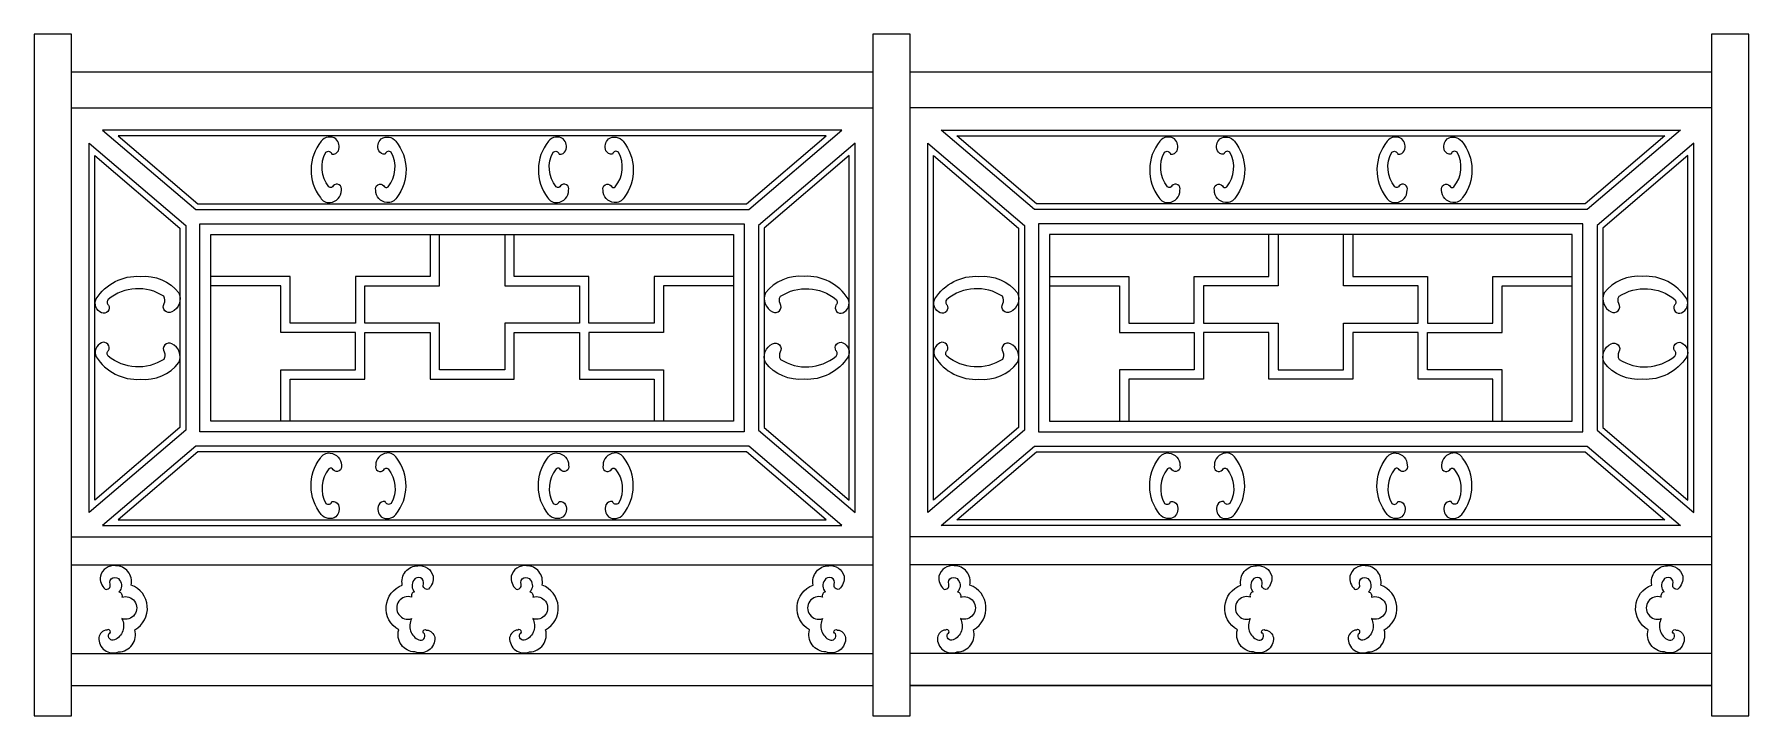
# Model space of a CAD drawing. Extents: x 183 to 2583, y 5587 to 6540.
import ezdxf

# ---------------------------------------------------------------- set-up
doc = ezdxf.new("R2010")
doc.units = 0
doc.header["$LTSCALE"] = 0.85
doc.header["$MEASUREMENT"] = 0
for name, color, linetype in [('3', 3, 'CONTINUOUS'), ('4', 4, 'CONTINUOUS'), ('7', 7, 'CONTINUOUS')]:
    doc.layers.add(name, color=color, linetype=linetype)

msp = doc.modelspace()

# ---------------------------------------------------------------- linework, layer by layer
at = {"layer": '3'}
for points in [[(395, 6272.2), (395, 5985.8), (260, 5870.8), (260, 6387.2)], [(1313.4, 6405.5), (278.7, 6405.5), (409, 6294.5), (1183.1, 6294.5)], [(1291.7, 6397.5), (300.4, 6397.5), (411.9, 6302.5), (1180.1, 6302.5)], [(1197, 5985.8), (1332, 5870.8), (1332, 6387.2), (1197, 6272.2)], [(1569, 5985.8), (1434, 5870.8), (1434, 6387.2), (1569, 6272.2)], [(1452.7, 6405.5), (2487.4, 6405.5), (2357.1, 6294.5), (1583, 6294.5)], [(1474.4, 6397.5), (2465.7, 6397.5), (2354.1, 6302.5), (1585.9, 6302.5)], [(2371, 6272.2), (2371, 5985.8), (2506, 5870.8), (2506, 6387.2)], [(387, 6268.6), (387, 5989.5), (268, 5888.1), (268, 6369.9)], [(1205, 5989.5), (1324, 5888.1), (1324, 6369.9), (1205, 6268.6)], [(1561, 5989.5), (1442, 5888.1), (1442, 6369.9), (1561, 6268.6)], [(2379, 6268.6), (2379, 5989.5), (2498, 5888.1), (2498, 6369.9)], [(1162, 5998.5), (430, 5998.5), (430, 6259.5), (1162, 6259.5)], [(1604, 5998.5), (2336, 5998.5), (2336, 6259.5), (1604, 6259.5)], [(1183.1, 5963.5), (409, 5963.5), (278.7, 5852.5), (1313.4, 5852.5)], [(1180.1, 5955.5), (411.9, 5955.5), (300.4, 5860.5), (1291.7, 5860.5)], [(1583, 5963.5), (2357.1, 5963.5), (2487.4, 5852.5), (1452.7, 5852.5)], [(1585.9, 5955.5), (2354.1, 5955.5), (2465.7, 5860.5), (1474.4, 5860.5)]]:
    msp.add_lwpolyline(points, close=True, dxfattribs=at)
for points in [[(597.3, 6304.3, 0.381013), (612.9, 6321.3, 0.815958), (601.6, 6327.7, -0.559115), (595.6, 6326.4, -0.307006), (591.2, 6374.5, -0.554691), (599.8, 6372.1, 0.334281), (608.8, 6376.7, 0.297372), (605.2, 6393.3, 0.397469), (584.7, 6389.9, 0.346433), (583.5, 6311.1, 0.311941)], [(676.6, 6304.3, -0.381013), (661, 6321.3, -0.815958), (672.3, 6327.7, 0.559115), (678.3, 6326.4, 0.307006), (682.8, 6374.5, 0.554691), (674.1, 6372.1, -0.334281), (665.2, 6376.7, -0.297372), (668.7, 6393.3, -0.397469), (689.2, 6389.9, -0.346433), (690.4, 6311.1, -0.311941)], [(915.5, 6304.3, 0.381013), (931, 6321.3, 0.815958), (919.7, 6327.7, -0.559115), (913.8, 6326.4, -0.307006), (909.3, 6374.5, -0.554691), (918, 6372.1, 0.334281), (926.9, 6376.7, 0.297372), (923.4, 6393.3, 0.397469), (902.9, 6389.9, 0.346433), (901.7, 6311.1, 0.311941)], [(994.8, 6304.3, -0.381013), (979.2, 6321.3, -0.815958), (990.5, 6327.7, 0.559115), (996.4, 6326.4, 0.307006), (1000.9, 6374.5, 0.554691), (992.3, 6372.1, -0.334281), (983.3, 6376.7, -0.297372), (986.9, 6393.3, -0.397469), (1007.3, 6389.9, -0.346433), (1008.6, 6311.1, -0.311941)], [(1771.3, 6304.3, 0.381013), (1786.9, 6321.3, 0.815958), (1775.6, 6327.7, -0.559115), (1769.6, 6326.4, -0.307006), (1765.2, 6374.5, -0.554691), (1773.8, 6372.1, 0.334281), (1782.8, 6376.7, 0.297372), (1779.2, 6393.3, 0.397469), (1758.7, 6389.9, 0.346433), (1757.5, 6311.1, 0.311941)], [(1850.6, 6304.3, -0.381013), (1835, 6321.3, -0.815958), (1846.3, 6327.7, 0.559115), (1852.3, 6326.4, 0.307006), (1856.8, 6374.5, 0.554691), (1848.1, 6372.1, -0.334281), (1839.2, 6376.7, -0.297372), (1842.7, 6393.3, -0.397469), (1863.2, 6389.9, -0.346433), (1864.4, 6311.1, -0.311941)], [(2089.5, 6304.3, 0.381013), (2105, 6321.3, 0.815958), (2093.7, 6327.7, -0.559115), (2087.8, 6326.4, -0.307006), (2083.3, 6374.5, -0.554691), (2092, 6372.1, 0.334281), (2100.9, 6376.7, 0.297372), (2097.4, 6393.3, 0.397469), (2076.9, 6389.9, 0.346433), (2075.7, 6311.1, 0.311941)], [(2168.8, 6304.3, -0.381013), (2153.2, 6321.3, -0.815958), (2164.5, 6327.7, 0.559115), (2170.4, 6326.4, 0.307006), (2174.9, 6374.5, 0.554691), (2166.3, 6372.1, -0.334281), (2157.3, 6376.7, -0.297372), (2160.9, 6393.3, -0.397469), (2181.3, 6389.9, -0.346433), (2182.6, 6311.1, -0.311941)], [(385.4, 6177.7, -0.408203), (375.6, 6151.3, -0.787802), (365, 6162.8, 0.240612), (364.5, 6173.1, 0.323849), (286.5, 6168.8, 0.427037), (286.8, 6160.9, -0.7113), (277.2, 6149.9, -0.422306), (269.7, 6169.7, -0.271459), (331.4, 6201, -0.257089)], [(1206.7, 6177.7, 0.408203), (1216.5, 6151.3, 0.787802), (1227.1, 6162.8, -0.240612), (1227.5, 6173.1, -0.323849), (1305.5, 6168.8, -0.427037), (1305.3, 6160.9, 0.7113), (1314.9, 6149.9, 0.422306), (1322.3, 6169.7, 0.271459), (1260.7, 6201, 0.257089)], [(1559.4, 6177.7, -0.408203), (1549.6, 6151.3, -0.787802), (1539, 6162.8, 0.240612), (1538.5, 6173.1, 0.323849), (1460.5, 6168.8, 0.427037), (1460.8, 6160.9, -0.7113), (1451.2, 6149.9, -0.422306), (1443.7, 6169.7, -0.271459), (1505.4, 6201, -0.257089)], [(2380.7, 6177.7, 0.408203), (2390.5, 6151.3, 0.787802), (2401.1, 6162.8, -0.240612), (2401.5, 6173.1, -0.323849), (2479.5, 6168.8, -0.427037), (2479.3, 6160.9, 0.7113), (2488.9, 6149.9, 0.422306), (2496.3, 6169.7, 0.271459), (2434.7, 6201, 0.257089)], [(385.4, 6080.3, 0.408203), (375.6, 6106.7, 0.787802), (365, 6095.2, -0.240612), (364.5, 6084.9, -0.323849), (286.5, 6089.2, -0.427037), (286.8, 6097.1, 0.7113), (277.2, 6108.2, 0.422306), (269.7, 6088.3, 0.271459), (331.4, 6057, 0.257089)], [(1206.7, 6080.3, -0.408203), (1216.5, 6106.7, -0.787802), (1227.1, 6095.2, 0.240612), (1227.5, 6084.9, 0.323849), (1305.5, 6089.2, 0.427037), (1305.3, 6097.1, -0.7113), (1314.9, 6108.2, -0.422306), (1322.3, 6088.3, -0.271459), (1260.7, 6057, -0.257089)], [(1559.4, 6080.3, 0.408203), (1549.6, 6106.7, 0.787802), (1539, 6095.2, -0.240612), (1538.5, 6084.9, -0.323849), (1460.5, 6089.2, -0.427037), (1460.8, 6097.1, 0.7113), (1451.2, 6108.2, 0.422306), (1443.7, 6088.3, 0.271459), (1505.4, 6057, 0.257089)], [(2380.7, 6080.3, -0.408203), (2390.5, 6106.7, -0.787802), (2401.1, 6095.2, 0.240612), (2401.5, 6084.9, 0.323849), (2479.5, 6089.2, 0.427037), (2479.3, 6097.1, -0.7113), (2488.9, 6108.2, -0.422306), (2496.3, 6088.3, -0.271459), (2434.7, 6057, -0.257089)], [(597.3, 5953.8, -0.381013), (612.9, 5936.7, -0.815958), (601.6, 5930.3, 0.559115), (595.6, 5931.6, 0.307006), (591.2, 5883.5, 0.554691), (599.8, 5885.9, -0.334281), (608.8, 5881.3, -0.297372), (605.2, 5864.7, -0.397469), (584.7, 5868.1, -0.346433), (583.5, 5946.9, -0.311941)], [(676.6, 5953.8, 0.381013), (661, 5936.7, 0.815958), (672.3, 5930.3, -0.559115), (678.3, 5931.6, -0.307006), (682.8, 5883.5, -0.554691), (674.1, 5885.9, 0.334281), (665.2, 5881.3, 0.297372), (668.7, 5864.7, 0.397469), (689.2, 5868.1, 0.346433), (690.4, 5946.9, 0.311941)], [(915.5, 5953.8, -0.381013), (931, 5936.7, -0.815958), (919.7, 5930.3, 0.559115), (913.8, 5931.6, 0.307006), (909.3, 5883.5, 0.554691), (918, 5885.9, -0.334281), (926.9, 5881.3, -0.297372), (923.4, 5864.7, -0.397469), (902.9, 5868.1, -0.346433), (901.7, 5946.9, -0.311941)], [(994.8, 5953.8, 0.381013), (979.2, 5936.7, 0.815958), (990.5, 5930.3, -0.559115), (996.4, 5931.6, -0.307006), (1000.9, 5883.5, -0.554691), (992.3, 5885.9, 0.334281), (983.3, 5881.3, 0.297372), (986.9, 5864.7, 0.397469), (1007.3, 5868.1, 0.346433), (1008.6, 5946.9, 0.311941)], [(1771.3, 5953.8, -0.381013), (1786.9, 5936.7, -0.815958), (1775.6, 5930.3, 0.559115), (1769.6, 5931.6, 0.307006), (1765.2, 5883.5, 0.554691), (1773.8, 5885.9, -0.334281), (1782.8, 5881.3, -0.297372), (1779.2, 5864.7, -0.397469), (1758.7, 5868.1, -0.346433), (1757.5, 5946.9, -0.311941)], [(1850.6, 5953.8, 0.381013), (1835, 5936.7, 0.815958), (1846.3, 5930.3, -0.559115), (1852.3, 5931.6, -0.307006), (1856.8, 5883.5, -0.554691), (1848.1, 5885.9, 0.334281), (1839.2, 5881.3, 0.297372), (1842.7, 5864.7, 0.397469), (1863.2, 5868.1, 0.346433), (1864.4, 5946.9, 0.311941)], [(2089.5, 5953.8, -0.381013), (2105, 5936.7, -0.815958), (2093.7, 5930.3, 0.559115), (2087.8, 5931.6, 0.307006), (2083.3, 5883.5, 0.554691), (2092, 5885.9, -0.334281), (2100.9, 5881.3, -0.297372), (2097.4, 5864.7, -0.397469), (2076.9, 5868.1, -0.346433), (2075.7, 5946.9, -0.311941)], [(2168.8, 5953.8, 0.381013), (2153.2, 5936.7, 0.815958), (2164.5, 5930.3, -0.559115), (2170.4, 5931.6, -0.307006), (2174.9, 5883.5, -0.554691), (2166.3, 5885.9, 0.334281), (2157.3, 5881.3, 0.297372), (2160.9, 5864.7, 0.397469), (2181.3, 5868.1, 0.346433), (2182.6, 5946.9, 0.311941)], [(302.5, 5776, -0.36475), (301.5, 5759.5, -0.464159), (305.7, 5752.2, -1.384868), (305.6, 5722.2, -0.427086), (295.5, 5692.4, -0.69758), (287.5, 5700.8, 1.165823), (284.6, 5706.3, 0.34842), (273.3, 5695.8, 0.547551), (301, 5675.6, 0.491339), (323.7, 5706.7, 0.642369), (318.7, 5769.2, 0.477019), (296.8, 5796.3, 0.370411), (275.5, 5781.7, 0.243108), (282.2, 5763.3, 0.593297), (289.1, 5770.3, -0.927379)], [(714.4, 5776, 0.36475), (715.3, 5759.5, 0.464159), (711.2, 5752.2, 1.384868), (711.2, 5722.2, 0.427086), (721.3, 5692.4, 0.69758), (729.3, 5700.8, -1.165823), (732.2, 5706.3, -0.34842), (743.6, 5695.8, -0.547551), (715.9, 5675.6, -0.491339), (693.2, 5706.7, -0.642369), (698.2, 5769.2, -0.477019), (720.1, 5796.3, -0.370411), (741.4, 5781.7, -0.243108), (734.7, 5763.3, -0.593297), (727.7, 5770.3, 0.927379)], [(877.7, 5776, -0.36475), (876.8, 5759.5, -0.464159), (880.9, 5752.2, -1.384868), (880.8, 5722.2, -0.427086), (870.8, 5692.4, -0.69758), (862.8, 5700.8, 1.165823), (859.8, 5706.3, 0.34842), (848.5, 5695.8, 0.547551), (876.2, 5675.6, 0.491339), (898.9, 5706.7, 0.642369), (893.9, 5769.2, 0.477019), (872, 5796.3, 0.370411), (850.7, 5781.7, 0.243108), (857.4, 5763.3, 0.593297), (864.4, 5770.3, -0.927379)], [(1289.6, 5776, 0.36475), (1290.5, 5759.5, 0.464159), (1286.4, 5752.2, 1.384868), (1286.5, 5722.2, 0.427086), (1296.5, 5692.4, 0.69758), (1304.5, 5700.8, -1.165823), (1307.5, 5706.3, -0.34842), (1318.8, 5695.8, -0.547551), (1291.1, 5675.6, -0.491339), (1268.4, 5706.7, -0.642369), (1273.4, 5769.2, -0.477019), (1295.3, 5796.3, -0.370411), (1316.6, 5781.7, -0.243108), (1309.9, 5763.3, -0.593297), (1302.9, 5770.3, 0.927379)], [(1476.5, 5776, -0.36475), (1475.5, 5759.5, -0.464159), (1479.7, 5752.2, -1.384868), (1479.6, 5722.2, -0.427086), (1469.5, 5692.4, -0.69758), (1461.5, 5700.8, 1.165823), (1458.6, 5706.3, 0.34842), (1447.3, 5695.8, 0.547551), (1475, 5675.6, 0.491339), (1497.7, 5706.7, 0.642369), (1492.7, 5769.2, 0.477019), (1470.8, 5796.3, 0.370411), (1449.5, 5781.7, 0.243108), (1456.2, 5763.3, 0.593297), (1463.1, 5770.3, -0.927379)], [(1888.4, 5776, 0.36475), (1889.3, 5759.5, 0.464159), (1885.2, 5752.2, 1.384868), (1885.2, 5722.2, 0.427086), (1895.3, 5692.4, 0.69758), (1903.3, 5700.8, -1.165823), (1906.2, 5706.3, -0.34842), (1917.6, 5695.8, -0.547551), (1889.9, 5675.6, -0.491339), (1867.2, 5706.7, -0.642369), (1872.2, 5769.2, -0.477019), (1894.1, 5796.3, -0.370411), (1915.4, 5781.7, -0.243108), (1908.7, 5763.3, -0.593297), (1901.7, 5770.3, 0.927379)], [(2051.7, 5776, -0.36475), (2050.8, 5759.5, -0.464159), (2054.9, 5752.2, -1.384868), (2054.8, 5722.2, -0.427086), (2044.8, 5692.4, -0.69758), (2036.8, 5700.8, 1.165823), (2033.8, 5706.3, 0.34842), (2022.5, 5695.8, 0.547551), (2050.2, 5675.6, 0.491339), (2072.9, 5706.7, 0.642369), (2067.9, 5769.2, 0.477019), (2046, 5796.3, 0.370411), (2024.7, 5781.7, 0.243108), (2031.4, 5763.3, 0.593297), (2038.4, 5770.3, -0.927379)], [(2463.6, 5776, 0.36475), (2464.5, 5759.5, 0.464159), (2460.4, 5752.2, 1.384868), (2460.5, 5722.2, 0.427086), (2470.5, 5692.4, 0.69758), (2478.5, 5700.8, -1.165823), (2481.5, 5706.3, -0.34842), (2492.8, 5695.8, -0.547551), (2465.1, 5675.6, -0.491339), (2442.4, 5706.7, -0.642369), (2447.4, 5769.2, -0.477019), (2469.3, 5796.3, -0.370411), (2490.6, 5781.7, -0.243108), (2483.9, 5763.3, -0.593297), (2476.9, 5770.3, 0.927379)]]:
    msp.add_lwpolyline(points, format="xyb", close=True, dxfattribs=at)
for points in [[(737.3, 6259.5), (737.3, 6200.8), (632.7, 6200.8), (632.7, 6135.5), (541.1, 6135.5), (541.1, 6200.8), (430, 6200.8)], [(841.8, 6259.5), (841.8, 6187.8), (946.4, 6187.8), (946.4, 6135.5), (841.8, 6135.5), (841.8, 6070.3), (750.3, 6070.3), (750.3, 6135.5), (645.7, 6135.5), (645.7, 6187.8), (750.3, 6187.8), (750.3, 6259.5)], [(1162, 6200.8), (1051, 6200.8), (1051, 6135.5), (959.4, 6135.5), (959.4, 6200.8), (854.8, 6200.8), (854.8, 6259.5)], [(1604, 6200.8), (1715.1, 6200.8), (1715.1, 6135.5), (1806.7, 6135.5), (1806.7, 6200.8), (1911.3, 6200.8), (1911.3, 6259.5)], [(1924.3, 6259.5), (1924.3, 6187.8), (1819.7, 6187.8), (1819.7, 6135.5), (1924.3, 6135.5), (1924.3, 6070.3), (2015.8, 6070.3), (2015.8, 6135.5), (2120.4, 6135.5), (2120.4, 6187.8), (2015.8, 6187.8), (2015.8, 6259.5)], [(2028.8, 6259.5), (2028.8, 6200.8), (2133.4, 6200.8), (2133.4, 6135.5), (2225, 6135.5), (2225, 6200.8), (2336, 6200.8)], [(528.1, 5998.5), (528.1, 6070.3), (632.7, 6070.3), (632.7, 6122.5), (528.1, 6122.5), (528.1, 6187.8), (430, 6187.8)], [(1162, 6187.8), (1064, 6187.8), (1064, 6122.5), (959.4, 6122.5), (959.4, 6070.3), (1064, 6070.3), (1064, 5998.5)], [(1604, 6187.8), (1702.1, 6187.8), (1702.1, 6122.5), (1806.7, 6122.5), (1806.7, 6070.3), (1702.1, 6070.3), (1702.1, 5998.5)], [(2238, 5998.5), (2238, 6070.3), (2133.4, 6070.3), (2133.4, 6122.5), (2238, 6122.5), (2238, 6187.8), (2336, 6187.8)], [(541.1, 5998.5), (541.1, 6057.3), (645.7, 6057.3), (645.7, 6122.5), (737.3, 6122.5), (737.3, 6057.3), (854.8, 6057.3), (854.8, 6122.5), (946.4, 6122.5), (946.4, 6057.3), (1051, 6057.3), (1051, 5998.5)], [(2225, 5998.5), (2225, 6057.3), (2120.4, 6057.3), (2120.4, 6122.5), (2028.8, 6122.5), (2028.8, 6057.3), (1911.3, 6057.3), (1911.3, 6122.5), (1819.7, 6122.5), (1819.7, 6057.3), (1715.1, 6057.3), (1715.1, 5998.5)]]:
    msp.add_lwpolyline(points, dxfattribs=at)
at = {"layer": '4'}
msp.add_lwpolyline([(2531, 6486.5), (1409, 6486.5), (1409, 6539.5), (1357, 6539.5), (1357, 6486.5), (235, 6486.5), (235, 6539.5), (183, 6539.5), (183, 5586.5), (235, 5586.5), (235, 5628.5), (1357, 5628.5), (1357, 5586.5), (1409, 5586.5), (1409, 5628.5), (2531, 5628.5), (2531, 5586.5), (2583, 5586.5), (2583, 6539.5), (2531, 6539.5)], close=True, dxfattribs=at)
for points in [[(235, 5628.5), (235, 6486.5)], [(1357, 6486.5), (1357, 5628.5)], [(2531, 6486.5), (2531, 5628.5), (1409, 5628.5)], [(1409, 5628.5), (1409, 6486.5)]]:
    msp.add_lwpolyline(points, dxfattribs=at)
at = {"layer": '7'}
for p, q in [((235, 6436.5), (1357, 6436.5)), ((2531, 6436.5), (1409, 6436.5)), ((235, 5836.5), (1357, 5836.5)), ((2531, 5836.5), (1409, 5836.5)), ((235, 5797.5), (1357, 5797.5)), ((2531, 5797.5), (1409, 5797.5)), ((235, 5673.5), (1357, 5673.5)), ((2531, 5673.5), (1409, 5673.5))]:
    msp.add_line(p, q, dxfattribs=at)
for points in [[(1177, 5983.5), (415, 5983.5), (415, 6274.5), (1177, 6274.5)], [(1589, 5983.5), (2351, 5983.5), (2351, 6274.5), (1589, 6274.5)]]:
    msp.add_lwpolyline(points, close=True, dxfattribs=at)

doc.saveas('drawing.dxf')
